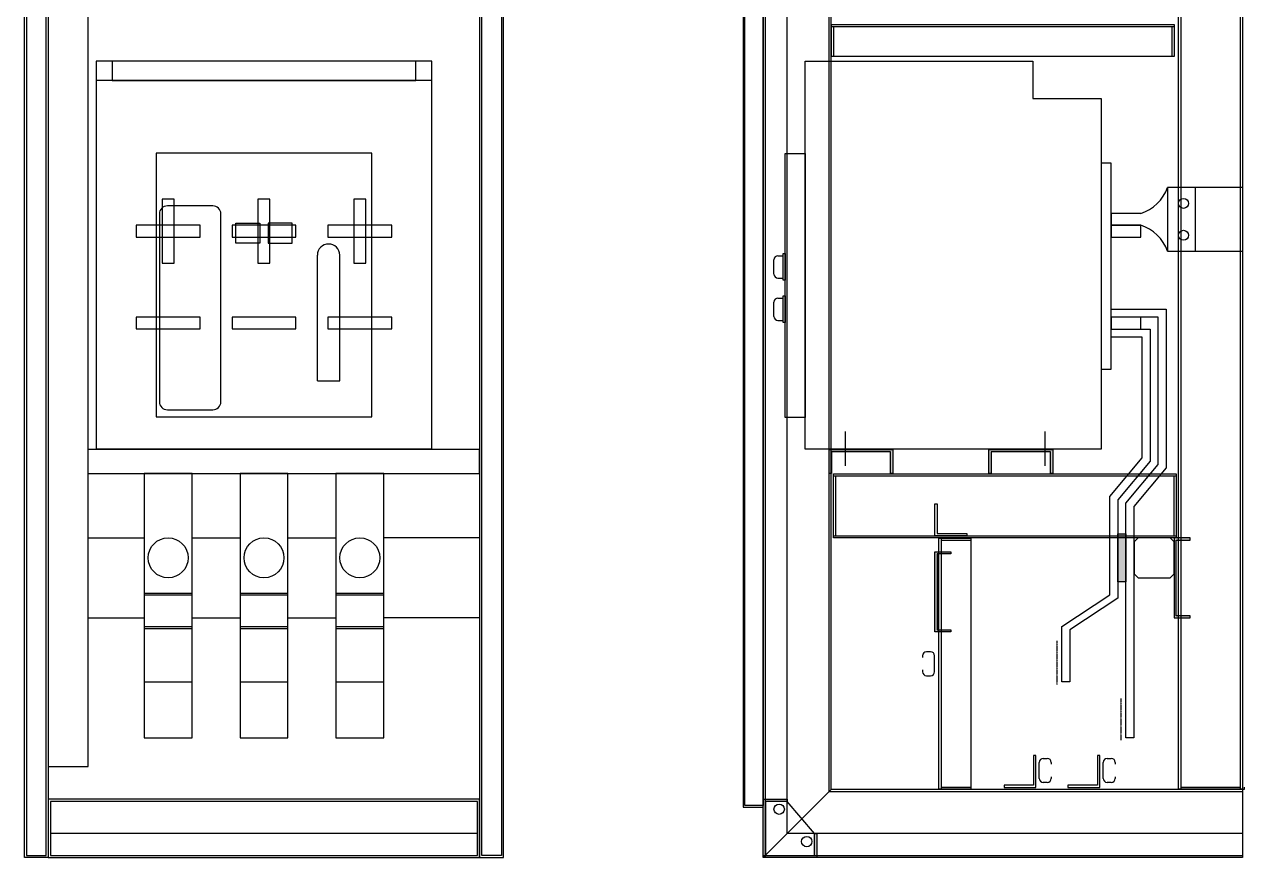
# Model space of a CAD drawing. Header units: millimetres. Extents: x 3151 to 30896, y 1337 to 7086.
# Drawn here: x 5154 to 6681, y 1337 to 2379 of the extents above; entities that cross this region are included whole.
import ezdxf

# ---------------------------------------------------------------- set-up
doc = ezdxf.new("R2010")
doc.units = ezdxf.units.MM
doc.linetypes.add('CENTER', pattern=[2, 1.25, -0.25, 0.25, -0.25])

msp = doc.modelspace()

# ---------------------------------------------------------------- hatches: boundary and pattern name
for points in [[(6164.3, 1817.2), (6161.3, 1817.2), (6161.3, 1847.2), (6241.3, 1847.2), (6241.3, 1817.2), (6238.3, 1817.2), (6238.3, 1844.2), (6164.3, 1844.2)], [(6364.3, 1817.2), (6361.3, 1817.2), (6361.3, 1847.2), (6441.3, 1847.2), (6441.3, 1817.2), (6438.3, 1817.2), (6438.3, 1844.2), (6364.3, 1844.2)], [(6532.8, 1681.7), (6522.8, 1681.7), (6522.8, 1741.7), (6532.8, 1741.7)], [(6593.3, 1636.7), (6613.3, 1636.7), (6613.3, 1639.3), (6596, 1639.3), (6596, 1734), (6613.3, 1734), (6613.3, 1736.7), (6593.3, 1736.7)], [(6293.8, 1719.2), (6313.8, 1719.2), (6313.8, 1716.5), (6296.5, 1716.5), (6296.5, 1621.8), (6313.8, 1621.8), (6313.8, 1619.2), (6293.8, 1619.2)], [(6108.8, 1409.7), (6108.8, 1407), (6081.5, 1407), (6081.5, 1339.3), (6143.2, 1339.3), (6143.2, 1366.7), (6145.8, 1366.7), (6145.8, 1336.7), (6078.8, 1336.7), (6078.8, 1409.7)]]:
    msp.add_hatch(color=7).paths.add_polyline_path(points)

# ---------------------------------------------------------------- linework, layer by layer
at = {"color": 7}
for p, q in [((5153.8, 1336.7), (5153.8, 3536.7)), ((5156.5, 3534), (5156.5, 1339.3)), ((5181.2, 1339.3), (5181.2, 3534)), ((5183.8, 3536.7), (5183.8, 1336.7)), ((5723.8, 3536.7), (5723.8, 1336.7)), ((5726.5, 1339.3), (5726.5, 3534)), ((5751.2, 3534), (5751.2, 1339.3)), ((5753.8, 1336.7), (5753.8, 3536.7)), ((6078.8, 1336.7), (6078.8, 3536.7)), ((6081.5, 1336.7), (6081.5, 3536.7)), ((6678.8, 3536.7), (6678.8, 1336.7)), ((6053.8, 3512.8), (6053.8, 1399.8)), ((6055.8, 1401.8), (6055.8, 3510.8)), ((6078.8, 3510.8), (6078.8, 1401.8)), ((6108.8, 1366.7), (6108.8, 3506.7)), ((6161.2, 1419), (6161.2, 3454.3)), ((6163.8, 1421.7), (6163.8, 3451.7)), ((6598.8, 1422.2), (6598.8, 3451.2)), ((6601.5, 3451.2), (6601.5, 1422.2)), ((6676.2, 1422.2), (6676.2, 3451.2)), ((6678.8, 3451.2), (6678.8, 1422.2)), ((6678.8, 3451.2), (6678.8, 1422.2)), ((5183.8, 3336.7), (5183.8, 1450.5)), ((5233.8, 1450.5), (5233.8, 3336.7)), ((6164.3, 2338.8), (6164.3, 2378.8)), ((6164.3, 2378.8), (6593.3, 2378.8)), ((6593.3, 2376.1), (6164.3, 2376.1)), ((6167, 2376.1), (6167, 2338.8)), ((6590.7, 2338.8), (6590.7, 2376.1)), ((6593.3, 2378.8), (6593.3, 2338.8)), ((6593.3, 2338.8), (6164.3, 2338.8)), ((5663.8, 2333), (5243.8, 2333)), ((5243.8, 2333), (5243.8, 1848)), ((5643.8, 2333), (5263.8, 2333)), ((5263.8, 2333), (5263.8, 2308.9)), ((5643.8, 2308.9), (5643.8, 2333)), ((5663.8, 1848), (5663.8, 2333)), ((6131.3, 1847.7), (6131.3, 2333)), ((6131.3, 2333), (6416.5, 2333)), ((6416.5, 2333), (6416.5, 2286.5)), ((5663.8, 2308.9), (5243.8, 2308.9)), ((5263.8, 2308.9), (5643.8, 2308.9)), ((6416.5, 2286.5), (6501.8, 2286.5)), ((6501.8, 2286.5), (6501.8, 1847.7)), ((5588.8, 2218), (5318.8, 2218)), ((5318.8, 2218), (5318.8, 1888)), ((5588.8, 1888), (5588.8, 2218)), ((6106.3, 1887.3), (6106.3, 2217.7)), ((6106.3, 2217.7), (6131.3, 2217.7)), ((6131.3, 2217.7), (6131.3, 1887.3)), ((6514.5, 2205.4), (6501.8, 2205.4)), ((6501.8, 2205.4), (6501.8, 1947.9)), ((6514.5, 1947.9), (6514.5, 2205.4)), ((6678.8, 2175.2), (6585, 2175.2)), ((6585, 2175.2), (6585, 2095.2)), ((6620, 2175.2), (6585, 2175.2)), ((6620, 2095.2), (6620, 2175.2)), ((5326.3, 2160.5), (5326.3, 2080.5)), ((5341.3, 2160.5), (5326.3, 2160.5)), ((5341.3, 2080.5), (5341.3, 2160.5)), ((5446.3, 2160.5), (5446.3, 2080.5)), ((5461.3, 2160.5), (5446.3, 2160.5)), ((5461.3, 2080.5), (5461.3, 2160.5)), ((5566.3, 2160.5), (5566.3, 2080.5)), ((5581.3, 2160.5), (5566.3, 2160.5)), ((5581.3, 2080.5), (5581.3, 2160.5)), ((5322.8, 2142), (5322.8, 1907)), ((5389.8, 2152), (5332.8, 2152)), ((5399.8, 1907), (5399.8, 2142)), ((6551.5, 2142.7), (6514.5, 2142.7)), ((6514.5, 2142.7), (6514.5, 2127.7)), ((5373.8, 2128), (5293.8, 2128)), ((5293.8, 2128), (5293.8, 2113)), ((5373.8, 2113), (5373.8, 2128)), ((5493.8, 2128), (5413.8, 2128)), ((5413.8, 2128), (5413.8, 2113)), ((5418.5, 2105.4), (5418.5, 2130.4)), ((5418.5, 2130.4), (5448.5, 2130.4)), ((5448.5, 2130.4), (5448.5, 2105.4)), ((5489.2, 2130.4), (5459.2, 2130.4)), ((5459.2, 2130.4), (5459.2, 2105.4)), ((5489.2, 2105.4), (5489.2, 2130.4)), ((5493.8, 2113), (5493.8, 2128)), ((5613.8, 2128), (5533.8, 2128)), ((5533.8, 2128), (5533.8, 2113)), ((5613.8, 2113), (5613.8, 2128)), ((6551.5, 2127.7), (6514.5, 2127.7)), ((6514.5, 2127.7), (6514.5, 2112.7)), ((6514.5, 2127.7), (6551.5, 2127.7)), ((6551.5, 2112.7), (6551.5, 2127.7)), ((5293.8, 2113), (5373.8, 2113)), ((5413.8, 2113), (5493.8, 2113)), ((5533.8, 2113), (5613.8, 2113)), ((6514.5, 2112.7), (6551.5, 2112.7)), ((5448.5, 2105.4), (5418.5, 2105.4)), ((5459.2, 2105.4), (5489.2, 2105.4)), ((6585, 2095.2), (6678.8, 2095.2)), ((6585, 2095.2), (6620, 2095.2)), ((5326.3, 2080.5), (5341.3, 2080.5)), ((5446.3, 2080.5), (5461.3, 2080.5)), ((5520.7, 1933.1), (5520.7, 2090.3)), ((5548.7, 1933.1), (5548.7, 2090.3)), ((5566.3, 2080.5), (5581.3, 2080.5)), ((6092.3, 2066.7), (6092.3, 2084.7)), ((6097.3, 2089.7), (6103.8, 2089.7)), ((6103.8, 2059), (6103.8, 2092.3)), ((6103.8, 2092.3), (6106.3, 2092.3)), ((6106.3, 2092.3), (6106.3, 2059)), ((6097.3, 2061.7), (6103.8, 2061.7)), ((6106.3, 2059), (6103.8, 2059)), ((6097.3, 2036.7), (6103.8, 2036.7)), ((6103.8, 2006), (6103.8, 2039.3)), ((6103.8, 2039.3), (6106.3, 2039.3)), ((6106.3, 2039.3), (6106.3, 2006)), ((6092.3, 2013.7), (6092.3, 2031.7)), ((6514.5, 2012.7), (6514.5, 2022.7)), ((6514.5, 2022.7), (6583.3, 2022.7)), ((6583.3, 2022.7), (6583.3, 1824.2)), ((5373.8, 2013), (5293.8, 2013)), ((5293.8, 2013), (5293.8, 1998)), ((5373.8, 1998), (5373.8, 2013)), ((5493.8, 2013), (5413.8, 2013)), ((5413.8, 2013), (5413.8, 1998)), ((5493.8, 1998), (5493.8, 2013)), ((5613.8, 2013), (5533.8, 2013)), ((5533.8, 2013), (5533.8, 1998)), ((5613.8, 1998), (5613.8, 2013)), ((6097.3, 2008.7), (6103.8, 2008.7)), ((6106.3, 2006), (6103.8, 2006)), ((6573.3, 2012.7), (6514.5, 2012.7)), ((6551.5, 2012.7), (6514.5, 2012.7)), ((6514.5, 2012.7), (6514.5, 1997.7)), ((6551.5, 1997.7), (6551.5, 2012.7)), ((6573.3, 1828.4), (6573.3, 2012.7)), ((5293.8, 1998), (5373.8, 1998)), ((5413.8, 1998), (5493.8, 1998)), ((5533.8, 1998), (5613.8, 1998)), ((6514.5, 1987.7), (6514.5, 1997.7)), ((6514.5, 1997.7), (6563.3, 1997.7)), ((6514.5, 1997.7), (6551.5, 1997.7)), ((6553.3, 1987.7), (6514.5, 1987.7)), ((6553.3, 1836.7), (6553.3, 1987.7)), ((6563.3, 1997.7), (6563.3, 1832.5)), ((6501.8, 1947.9), (6514.5, 1947.9)), ((5520.7, 1933.1), (5548.7, 1933.1)), ((5332.8, 1897), (5389.8, 1897)), ((5318.8, 1888), (5588.8, 1888)), ((6131.3, 1887.3), (6106.3, 1887.3)), ((6181.3, 1869.6), (6181.3, 1827)), ((6431.5, 1869.6), (6431.5, 1827)), ((5183.8, 1847.2), (5183.8, 1847.2)), ((5183.8, 1847.2), (5183.8, 1817.2)), ((5723.8, 1847.2), (5233.8, 1847.2)), ((5243.8, 1848), (5663.8, 1848)), ((5723.8, 1817.2), (5723.8, 1847.2)), ((6501.8, 1847.7), (6131.3, 1847.7)), ((6161.3, 1817.2), (6161.3, 1847.2)), ((6161.3, 1847.2), (6241.3, 1847.2)), ((6238.3, 1844.2), (6164.3, 1844.2)), ((6164.3, 1844.2), (6164.3, 1817.2)), ((6238.3, 1817.2), (6238.3, 1844.2)), ((6241.3, 1847.2), (6241.3, 1817.2)), ((6361.3, 1817.2), (6361.3, 1847.2)), ((6361.3, 1847.2), (6441.3, 1847.2)), ((6438.3, 1844.2), (6364.3, 1844.2)), ((6364.3, 1844.2), (6364.3, 1817.2)), ((6438.3, 1817.2), (6438.3, 1844.2)), ((6441.3, 1847.2), (6441.3, 1817.2)), ((6512.8, 1788.5), (6553.3, 1836.7)), ((6563.3, 1832.5), (6522.8, 1784.4)), ((6532.8, 1780.2), (6573.3, 1828.4)), ((6583.3, 1824.2), (6542.8, 1776)), ((5233.8, 1817.2), (5723.8, 1817.2)), ((5363.8, 1817.2), (5303.8, 1817.2)), ((5303.8, 1817.2), (5303.8, 1556.7)), ((5363.8, 1817.2), (5303.8, 1817.2)), ((5303.8, 1817.2), (5303.8, 1486.7)), ((5363.8, 1556.7), (5363.8, 1817.2)), ((5363.8, 1486.7), (5363.8, 1817.2)), ((5483.8, 1817.2), (5423.8, 1817.2)), ((5423.8, 1817.2), (5423.8, 1556.7)), ((5483.8, 1817.2), (5423.8, 1817.2)), ((5423.8, 1817.2), (5423.8, 1486.7)), ((5483.8, 1556.7), (5483.8, 1817.2)), ((5483.8, 1486.7), (5483.8, 1817.2)), ((5603.8, 1817.2), (5543.8, 1817.2)), ((5543.8, 1817.2), (5543.8, 1486.7)), ((5603.8, 1817.2), (5543.8, 1817.2)), ((5543.8, 1817.2), (5543.8, 1556.7)), ((5603.8, 1486.7), (5603.8, 1817.2)), ((5603.8, 1556.7), (5603.8, 1817.2)), ((6164.3, 1817.2), (6161.3, 1817.2)), ((6164.3, 1817.2), (6161.3, 1817.2)), ((6166.8, 1736.7), (6166.8, 1816.7)), ((6166.8, 1816.7), (6595.8, 1816.7)), ((6595.8, 1814), (6166.8, 1814)), ((6169.5, 1814), (6169.5, 1739.3)), ((6241.3, 1817.2), (6238.3, 1817.2)), ((6364.3, 1817.2), (6361.3, 1817.2)), ((6364.3, 1817.2), (6361.3, 1817.2)), ((6441.3, 1817.2), (6438.3, 1817.2)), ((6593.2, 1739.3), (6593.2, 1814)), ((6595.8, 1816.7), (6595.8, 1736.7)), ((6512.8, 1665.4), (6512.8, 1788.5)), ((6293.8, 1779.2), (6296.8, 1779.2)), ((6293.8, 1739.2), (6293.8, 1779.2)), ((6296.8, 1779.2), (6296.8, 1742.2)), ((6522.8, 1784.4), (6522.8, 1661.2)), ((6532.8, 1486.7), (6532.8, 1780.2)), ((6542.8, 1776), (6542.8, 1486.7)), ((6296.8, 1742.2), (6333.8, 1742.2)), ((6333.8, 1742.2), (6333.8, 1739.2)), ((6522.8, 1681.7), (6522.8, 1741.7)), ((6522.8, 1741.7), (6532.8, 1741.7)), ((6532.8, 1741.7), (6532.8, 1681.7)), ((5233.8, 1736.7), (5303.8, 1736.7)), ((5363.8, 1736.7), (5423.8, 1736.7)), ((5483.8, 1736.7), (5543.8, 1736.7)), ((5723.8, 1736.7), (5603.8, 1736.7)), ((6166.8, 1739.3), (6595.8, 1739.3)), ((6595.8, 1736.7), (6166.8, 1736.7)), ((6333.8, 1739.2), (6293.8, 1739.2)), ((6298.8, 1422.2), (6298.8, 1736.2)), ((6298.8, 1736.2), (6338.8, 1736.2)), ((6301.5, 1736.2), (6301.5, 1422.2)), ((6338.8, 1733.5), (6301.5, 1733.5)), ((6338.8, 1736.2), (6338.8, 1422.2)), ((6548.3, 1736.7), (6543.3, 1731.7)), ((6543.3, 1731.7), (6543.3, 1691.7)), ((6588.3, 1736.7), (6548.3, 1736.7)), ((6593.3, 1731.7), (6588.3, 1736.7)), ((6613.3, 1736.7), (6593.3, 1736.7)), ((6593.3, 1736.7), (6593.3, 1636.7)), ((6593.3, 1691.7), (6593.3, 1731.7)), ((6596, 1734), (6613.3, 1734)), ((6596, 1639.3), (6596, 1734)), ((6613.3, 1734), (6613.3, 1736.7)), ((6293.8, 1619.2), (6293.8, 1719.2)), ((6293.8, 1719.2), (6313.8, 1719.2)), ((6313.8, 1716.5), (6296.5, 1716.5)), ((6296.5, 1716.5), (6296.5, 1621.8)), ((6313.8, 1719.2), (6313.8, 1716.5)), ((6532.8, 1681.7), (6522.8, 1681.7)), ((6543.3, 1691.7), (6548.3, 1686.7)), ((6548.3, 1686.7), (6588.3, 1686.7)), ((6588.3, 1686.7), (6593.3, 1691.7)), ((5303.8, 1667.7), (5363.8, 1667.7)), ((5303.8, 1665.2), (5363.8, 1665.2)), ((5423.8, 1667.7), (5483.8, 1667.7)), ((5423.8, 1665.2), (5483.8, 1665.2)), ((5543.8, 1667.7), (5603.8, 1667.7)), ((5543.8, 1665.2), (5603.8, 1665.2)), ((6452.8, 1625.9), (6512.8, 1665.4)), ((6522.8, 1661.2), (6462.8, 1621.7)), ((5233.8, 1636.7), (5303.8, 1636.7)), ((5363.8, 1636.7), (5423.8, 1636.7)), ((5483.8, 1636.7), (5543.8, 1636.7)), ((5723.8, 1636.7), (5603.8, 1636.7)), ((6593.3, 1636.7), (6613.3, 1636.7)), ((6613.3, 1639.3), (6596, 1639.3)), ((6613.3, 1636.7), (6613.3, 1639.3)), ((5303.8, 1625.9), (5363.8, 1625.9)), ((5303.8, 1623.4), (5363.8, 1623.4)), ((5423.8, 1625.9), (5483.8, 1625.9)), ((5423.8, 1623.4), (5483.8, 1623.4)), ((5543.8, 1625.9), (5603.8, 1625.9)), ((5543.8, 1623.4), (5603.8, 1623.4)), ((6296.5, 1621.8), (6313.8, 1621.8)), ((6313.8, 1621.8), (6313.8, 1619.2)), ((6452.8, 1556.7), (6452.8, 1625.9)), ((6462.8, 1621.7), (6462.8, 1556.7)), ((6313.8, 1619.2), (6293.8, 1619.2)), ((6278.3, 1589.2), (6278.3, 1587)), ((6288.3, 1594.2), (6283.3, 1594.2)), ((6293.3, 1569.2), (6293.3, 1589.2)), ((6278.3, 1571.4), (6278.3, 1569.2)), ((6283.3, 1564.2), (6288.3, 1564.2)), ((5303.8, 1556.7), (5363.8, 1556.7)), ((5423.8, 1556.7), (5483.8, 1556.7)), ((5543.8, 1556.7), (5603.8, 1556.7)), ((6462.8, 1556.7), (6452.8, 1556.7)), ((5303.8, 1486.7), (5363.8, 1486.7)), ((5423.8, 1486.7), (5483.8, 1486.7)), ((5543.8, 1486.7), (5603.8, 1486.7)), ((6542.8, 1486.7), (6532.8, 1486.7)), ((6420.3, 1464.2), (6417.3, 1464.2)), ((6417.3, 1464.2), (6417.3, 1427.2)), ((6420.3, 1424.2), (6420.3, 1464.2)), ((6424.5, 1435.7), (6424.5, 1455.7)), ((6429.5, 1460.7), (6434.5, 1460.7)), ((6439.5, 1455.7), (6439.5, 1453.5)), ((6500.3, 1464.2), (6497.3, 1464.2)), ((6497.3, 1464.2), (6497.3, 1427.2)), ((6500.3, 1424.2), (6500.3, 1464.2)), ((6504.5, 1435.7), (6504.5, 1455.7)), ((6509.5, 1460.7), (6514.5, 1460.7)), ((6519.5, 1455.7), (6519.5, 1453.5)), ((5183.8, 1450.5), (5233.8, 1450.5)), ((6439.5, 1437.9), (6439.5, 1435.7)), ((6519.5, 1437.9), (6519.5, 1435.7)), ((6078.8, 1336.7), (6163.8, 1421.7)), ((6678.8, 1421.7), (6163.8, 1421.7)), ((6338.8, 1422.2), (6298.8, 1422.2)), ((6301.5, 1424.8), (6338.8, 1424.8)), ((6417.3, 1427.2), (6380.3, 1427.2)), ((6380.3, 1427.2), (6380.3, 1424.2)), ((6380.3, 1424.2), (6420.3, 1424.2)), ((6434.5, 1430.7), (6429.5, 1430.7)), ((6497.3, 1427.2), (6460.3, 1427.2)), ((6460.3, 1427.2), (6460.3, 1424.2)), ((6460.3, 1424.2), (6500.3, 1424.2)), ((6514.5, 1430.7), (6509.5, 1430.7)), ((6678.8, 1422.2), (6598.8, 1422.2)), ((6601.5, 1424.8), (6676.2, 1424.8)), ((6678.8, 1422.2), (6681.5, 1422.2)), ((6681.5, 1422.2), (6681.5, 1424.8)), ((5723.8, 1409.7), (5183.8, 1409.7)), ((5183.8, 1409.7), (5183.8, 1336.7)), ((5721.2, 1407), (5186.5, 1407)), ((5186.5, 1407), (5186.5, 1339.3)), ((5721.2, 1339.3), (5721.2, 1407)), ((5723.8, 1336.7), (5723.8, 1409.7)), ((6078.8, 1336.7), (6078.8, 1409.7)), ((6078.8, 1409.7), (6108.8, 1409.7)), ((6108.8, 1407), (6081.5, 1407)), ((6081.5, 1407), (6081.5, 1339.3)), ((6108.8, 1409.7), (6108.8, 1407)), ((6143.2, 1366.7), (6108.8, 1407)), ((6678.8, 1419), (6161.2, 1419)), ((6053.8, 1399.8), (6078.8, 1399.8)), ((6078.8, 1401.8), (6055.8, 1401.8)), ((6078.8, 1399.8), (6078.8, 1401.8)), ((5721.2, 1366.7), (5186.5, 1366.7)), ((6678.8, 1366.7), (6108.8, 1366.7)), ((6143.2, 1366.7), (6145.8, 1366.7)), ((6143.2, 1339.3), (6143.2, 1366.7)), ((6145.8, 1366.7), (6145.8, 1336.7)), ((5183.8, 1336.7), (5153.8, 1336.7)), ((5156.5, 1339.3), (5181.2, 1339.3)), ((5183.8, 1336.7), (5723.8, 1336.7)), ((5186.5, 1339.3), (5721.2, 1339.3)), ((5723.8, 1336.7), (5753.8, 1336.7)), ((5751.2, 1339.3), (5726.5, 1339.3)), ((6078.8, 1339.3), (6678.8, 1339.3)), ((6678.8, 1336.7), (6078.8, 1336.7)), ((6145.8, 1336.7), (6078.8, 1336.7)), ((6081.5, 1339.3), (6143.2, 1339.3))]:
    msp.add_line(p, q, dxfattribs=at)
at = {"color": 7, "linetype": 'CENTER'}
for p, q in [((6446.6, 1607.7), (6446.6, 1553.4)), ((6526.6, 1535.9), (6526.6, 1483.4))]:
    msp.add_line(p, q, dxfattribs=at)
at = {"color": 7}
for centre, radius in [((6605, 2155.2), 6.25), ((6605, 2115.2), 6.25), ((5333.8, 1711.7), 25), ((5453.8, 1711.7), 25), ((5573.8, 1711.7), 25)]:
    msp.add_circle(centre, radius, dxfattribs=at)
at = {"color": 7, "linetype": 'Continuous'}
for centre in [(6098.8, 1397.2), (6098.8, 1397.2), (6133.3, 1356.7), (6133.3, 1356.7)]:
    msp.add_circle(centre, 6.5, dxfattribs=at)
at = {"color": 7}
for centre, radius, start, end in [((6535.7, 2192.5), 52.3, 287.617, 340.6469), ((5332.8, 2142), 10, 90, 180), ((5389.8, 2142), 10, 0, 90), ((6535.7, 2077.9), 52.3, 19.3531, 72.383), ((5534.7, 2090.3), 14, 0, 180), ((6097.3, 2084.7), 5, 90, 180), ((6097.3, 2066.7), 5, 180, 270), ((6097.3, 2031.7), 5, 90, 180), ((6097.3, 2013.7), 5, 180, 270), ((5332.8, 1907), 10, 180, 270), ((5389.8, 1907), 10, 270, 0), ((6283.3, 1589.2), 5, 90, 180), ((6288.3, 1589.2), 5, 0, 90), ((6283.3, 1569.2), 5, 180, 270), ((6288.3, 1569.2), 5, 270, 0), ((6429.5, 1455.7), 5, 90, 180), ((6434.5, 1455.7), 5, 0, 90), ((6509.5, 1455.7), 5, 90, 180), ((6514.5, 1455.7), 5, 0, 90), ((6429.5, 1435.7), 5, 180, 270), ((6434.5, 1435.7), 5, 270, 0), ((6509.5, 1435.7), 5, 180, 270), ((6514.5, 1435.7), 5, 270, 0)]:
    msp.add_arc(centre, radius, start, end, dxfattribs=at)

doc.saveas('drawing.dxf')
